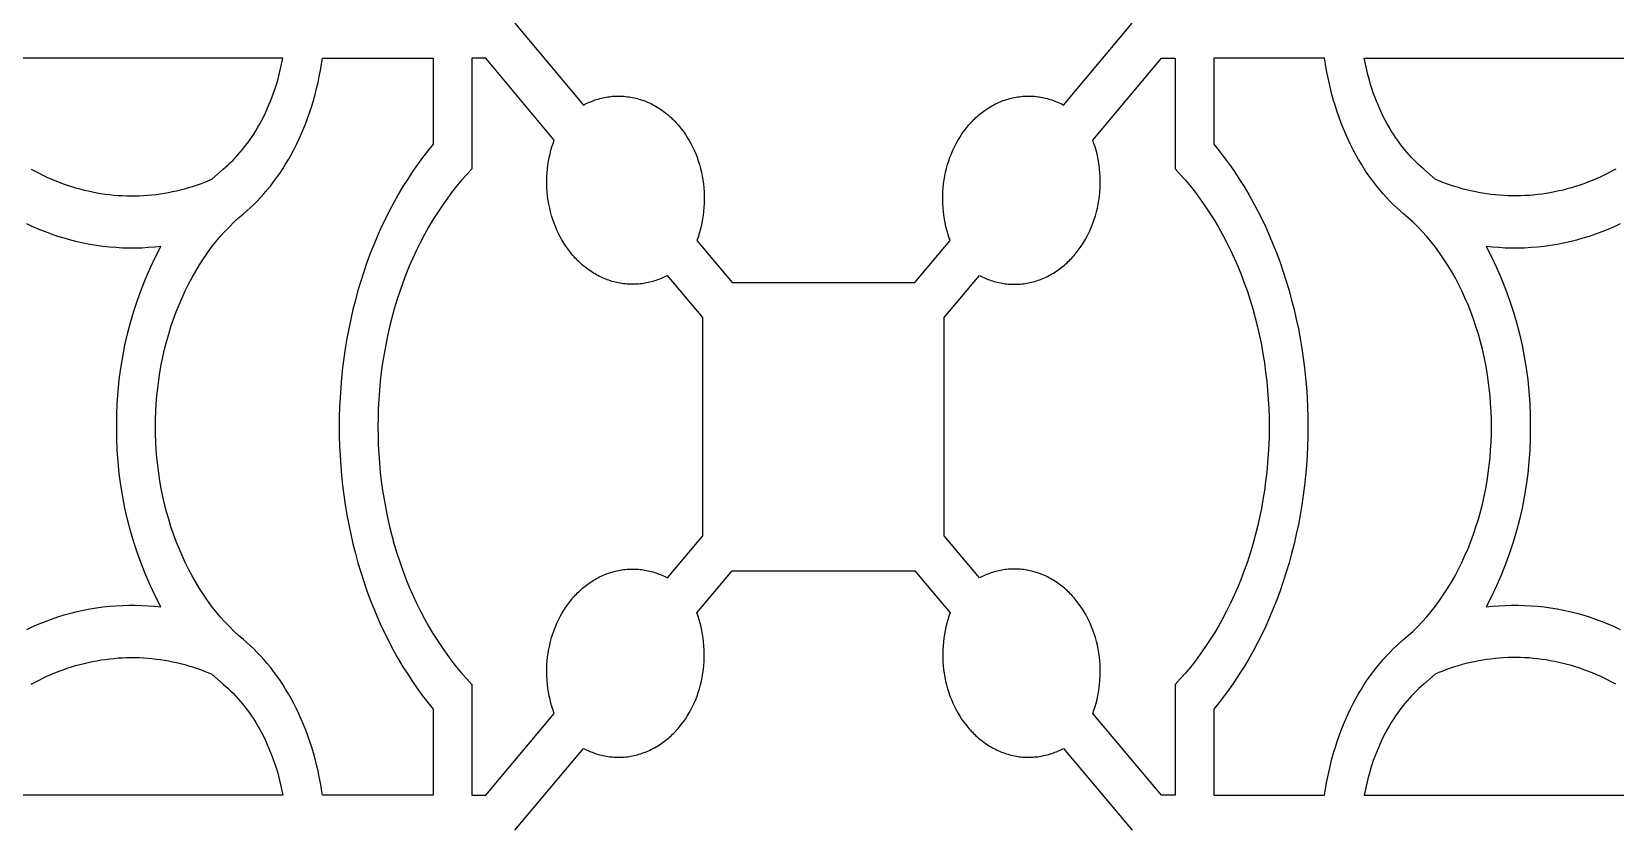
# Model space of a CAD drawing. Extents: x 59271 to 61367, y 41180 to 44085.
# Drawn here: x 60662.3 to 60875, y 43150.7 to 43257.5 of the extents above; entities that cross this region are included whole.
import ezdxf

# ---------------------------------------------------------------- set-up
doc = ezdxf.new("R2010")
doc.units = 0
doc.layers.get('0').update_dxf_attribs({"linetype": 'CONTINUOUS'})

msp = doc.modelspace()

# ---------------------------------------------------------------- linework, layer by layer
for points in [[(60727.24, 43258.67), (60736.44, 43247.66), (60736.63, 43247.76), (60736.82, 43247.85), (60737.01, 43247.94), (60737.21, 43248.03), (60737.41, 43248.11), (60737.6, 43248.19), (60737.81, 43248.27), (60738.01, 43248.34), (60738.21, 43248.41), (60738.42, 43248.47), (60738.63, 43248.53), (60738.84, 43248.58), (60739.05, 43248.63), (60739.27, 43248.68), (60739.48, 43248.72), (60739.7, 43248.75), (60739.92, 43248.78), (60740.13, 43248.81), (60740.35, 43248.83), (60740.57, 43248.84), (60740.8, 43248.85), (60741.02, 43248.86), (60741.24, 43248.86), (60741.46, 43248.85), (60741.68, 43248.84), (60741.91, 43248.83), (60742.13, 43248.81), (60742.35, 43248.78), (60742.57, 43248.75), (60742.8, 43248.72), (60743.02, 43248.68), (60743.24, 43248.63), (60743.46, 43248.58), (60743.68, 43248.52), (60743.89, 43248.46), (60744.11, 43248.4), (60744.33, 43248.32), (60744.54, 43248.25), (60744.75, 43248.17), (60744.96, 43248.08), (60745.17, 43247.99), (60745.38, 43247.9), (60745.58, 43247.8), (60745.79, 43247.69), (60745.99, 43247.58), (60746.19, 43247.47), (60746.38, 43247.35), (60746.58, 43247.23), (60746.77, 43247.11), (60746.96, 43246.98), (60747.14, 43246.85), (60747.33, 43246.71), (60747.51, 43246.57), (60747.69, 43246.42), (60747.86, 43246.28), (60748.03, 43246.13), (60748.2, 43245.97), (60748.37, 43245.82), (60748.53, 43245.66), (60748.69, 43245.5), (60748.85, 43245.33), (60749, 43245.17), (60749.15, 43245), (60749.29, 43244.83), (60749.58, 43244.47), (60749.86, 43244.1), (60750.12, 43243.72), (60750.38, 43243.32), (60750.63, 43242.91), (60750.87, 43242.48), (60751.09, 43242.04), (60751.31, 43241.58), (60751.51, 43241.11), (60751.69, 43240.64), (60751.86, 43240.15), (60752.02, 43239.65), (60752.16, 43239.14), (60752.28, 43238.63), (60752.39, 43238.11), (60752.48, 43237.59), (60752.55, 43237.06), (60752.61, 43236.53), (60752.64, 43236), (60752.66, 43235.47), (60752.67, 43234.93), (60752.65, 43234.41), (60752.62, 43233.88), (60752.58, 43233.36), (60752.51, 43232.84), (60752.44, 43232.34), (60752.34, 43231.83), (60752.23, 43231.34), (60752.11, 43230.86), (60751.98, 43230.38), (60751.83, 43229.92), (60751.67, 43229.47), (60756.39, 43223.82), (60768.68, 43223.82), (60780.96, 43223.82), (60785.69, 43229.47), (60785.53, 43229.92), (60785.38, 43230.38), (60785.24, 43230.86), (60785.12, 43231.34), (60785.01, 43231.83), (60784.92, 43232.34), (60784.84, 43232.84), (60784.78, 43233.36), (60784.73, 43233.88), (60784.7, 43234.41), (60784.69, 43234.93), (60784.69, 43235.47), (60784.71, 43236), (60784.75, 43236.53), (60784.81, 43237.06), (60784.88, 43237.59), (60784.97, 43238.11), (60785.08, 43238.63), (60785.2, 43239.14), (60785.34, 43239.65), (60785.49, 43240.15), (60785.66, 43240.64), (60785.85, 43241.11), (60786.05, 43241.58), (60786.26, 43242.04), (60786.49, 43242.48), (60786.72, 43242.91), (60786.97, 43243.32), (60787.23, 43243.72), (60787.5, 43244.1), (60787.78, 43244.47), (60788.06, 43244.83), (60788.21, 43245), (60788.36, 43245.17), (60788.51, 43245.33), (60788.67, 43245.5), (60788.83, 43245.66), (60788.99, 43245.82), (60789.15, 43245.97), (60789.32, 43246.13), (60789.49, 43246.28), (60789.67, 43246.42), (60789.85, 43246.57), (60790.03, 43246.71), (60790.21, 43246.85), (60790.4, 43246.98), (60790.59, 43247.11), (60790.78, 43247.23), (60790.97, 43247.35), (60791.17, 43247.47), (60791.37, 43247.58), (60791.57, 43247.69), (60791.77, 43247.8), (60791.98, 43247.9), (60792.18, 43247.99), (60792.39, 43248.08), (60792.6, 43248.17), (60792.82, 43248.25), (60793.03, 43248.32), (60793.25, 43248.4), (60793.46, 43248.46), (60793.68, 43248.52), (60793.9, 43248.58), (60794.12, 43248.63), (60794.34, 43248.68), (60794.56, 43248.72), (60794.78, 43248.75), (60795, 43248.78), (60795.23, 43248.81), (60795.45, 43248.83), (60795.67, 43248.84), (60795.89, 43248.85), (60796.12, 43248.86), (60796.34, 43248.86), (60796.56, 43248.85), (60796.78, 43248.84), (60797, 43248.83), (60797.22, 43248.81), (60797.44, 43248.78), (60797.66, 43248.75), (60797.87, 43248.72), (60798.09, 43248.68), (60798.3, 43248.63), (60798.51, 43248.58), (60798.72, 43248.53), (60798.93, 43248.47), (60799.14, 43248.41), (60799.35, 43248.34), (60799.55, 43248.27), (60799.75, 43248.19), (60799.95, 43248.11), (60800.15, 43248.03), (60800.34, 43247.94), (60800.53, 43247.85), (60800.72, 43247.76), (60800.91, 43247.66), (60810.12, 43258.67)], [(60662.27, 43239.05), (60662.79, 43238.77), (60663.32, 43238.5), (60663.85, 43238.23), (60664.38, 43237.98), (60664.92, 43237.74), (60665.46, 43237.51), (60666.01, 43237.3), (60666.56, 43237.09), (60667.11, 43236.9), (60667.67, 43236.71), (60668.23, 43236.55), (60668.79, 43236.39), (60669.36, 43236.24), (60669.93, 43236.11), (60670.49, 43235.99), (60671.06, 43235.88), (60671.64, 43235.78), (60672.21, 43235.7), (60672.78, 43235.63), (60673.35, 43235.57), (60673.93, 43235.52), (60674.5, 43235.49), (60675.07, 43235.47), (60675.64, 43235.46), (60676.21, 43235.46), (60676.78, 43235.48), (60677.35, 43235.51), (60677.92, 43235.54), (60678.48, 43235.6), (60679.04, 43235.66), (60679.6, 43235.73), (60680.15, 43235.82), (60680.71, 43235.92), (60681.26, 43236.02), (60681.8, 43236.14), (60682.34, 43236.27), (60682.88, 43236.41), (60683.41, 43236.57), (60683.94, 43236.73), (60684.47, 43236.9), (60684.99, 43237.08), (60685.5, 43237.27), (60686.01, 43237.47), (60686.52, 43237.68), (60688.04, 43239.04), (60688.37, 43239.32), (60688.71, 43239.62), (60689.04, 43239.94), (60689.37, 43240.26), (60689.69, 43240.6), (60690.02, 43240.95), (60690.33, 43241.31), (60690.65, 43241.69), (60690.96, 43242.08), (60691.27, 43242.48), (60691.57, 43242.89), (60691.86, 43243.32), (60692.15, 43243.75), (60692.43, 43244.2), (60692.71, 43244.67), (60692.98, 43245.14), (60693.24, 43245.62), (60693.49, 43246.12), (60693.74, 43246.62), (60693.97, 43247.14), (60694.2, 43247.67), (60694.42, 43248.2), (60694.63, 43248.75), (60694.83, 43249.3), (60695.02, 43249.86), (60695.2, 43250.43), (60695.37, 43251), (60695.53, 43251.59), (60695.68, 43252.17), (60695.81, 43252.77), (60695.94, 43253.37), (60696.05, 43253.97), (60659.39, 43253.97)], [(60875.08, 43239.05), (60874.56, 43238.77), (60874.04, 43238.5), (60873.51, 43238.23), (60872.97, 43237.98), (60872.44, 43237.74), (60871.89, 43237.51), (60871.35, 43237.3), (60870.79, 43237.09), (60870.24, 43236.9), (60869.68, 43236.71), (60869.12, 43236.55), (60868.56, 43236.39), (60868, 43236.24), (60867.43, 43236.11), (60866.86, 43235.99), (60866.29, 43235.88), (60865.72, 43235.78), (60865.15, 43235.7), (60864.58, 43235.63), (60864, 43235.57), (60863.43, 43235.52), (60862.86, 43235.49), (60862.28, 43235.47), (60861.71, 43235.46), (60861.14, 43235.46), (60860.57, 43235.48), (60860.01, 43235.51), (60859.44, 43235.54), (60858.88, 43235.6), (60858.32, 43235.66), (60857.76, 43235.73), (60857.2, 43235.82), (60856.65, 43235.92), (60856.1, 43236.02), (60855.55, 43236.14), (60855.01, 43236.27), (60854.47, 43236.41), (60853.94, 43236.57), (60853.41, 43236.73), (60852.89, 43236.9), (60852.37, 43237.08), (60851.85, 43237.27), (60851.34, 43237.47), (60850.84, 43237.68), (60849.32, 43239.04), (60848.98, 43239.32), (60848.65, 43239.62), (60848.32, 43239.94), (60847.99, 43240.26), (60847.66, 43240.6), (60847.34, 43240.95), (60847.02, 43241.31), (60846.71, 43241.69), (60846.4, 43242.08), (60846.09, 43242.48), (60845.79, 43242.89), (60845.5, 43243.32), (60845.21, 43243.75), (60844.92, 43244.2), (60844.65, 43244.67), (60844.38, 43245.14), (60844.12, 43245.62), (60843.86, 43246.12), (60843.62, 43246.62), (60843.38, 43247.14), (60843.15, 43247.67), (60842.93, 43248.2), (60842.72, 43248.75), (60842.52, 43249.3), (60842.33, 43249.86), (60842.16, 43250.43), (60841.99, 43251), (60841.83, 43251.59), (60841.68, 43252.17), (60841.54, 43252.77), (60841.42, 43253.37), (60841.3, 43253.97), (60877.97, 43253.97)], [(60727.24, 43150.22), (60736.44, 43161.22), (60736.63, 43161.12), (60736.82, 43161.03), (60737.01, 43160.94), (60737.21, 43160.85), (60737.41, 43160.77), (60737.6, 43160.69), (60737.81, 43160.61), (60738.01, 43160.54), (60738.21, 43160.48), (60738.42, 43160.41), (60738.63, 43160.36), (60738.84, 43160.3), (60739.05, 43160.25), (60739.27, 43160.21), (60739.48, 43160.17), (60739.7, 43160.13), (60739.92, 43160.1), (60740.13, 43160.08), (60740.35, 43160.06), (60740.57, 43160.04), (60740.8, 43160.03), (60741.02, 43160.02), (60741.24, 43160.02), (60741.46, 43160.03), (60741.68, 43160.04), (60741.91, 43160.05), (60742.13, 43160.07), (60742.35, 43160.1), (60742.57, 43160.13), (60742.8, 43160.17), (60743.02, 43160.21), (60743.24, 43160.25), (60743.46, 43160.3), (60743.68, 43160.36), (60743.89, 43160.42), (60744.11, 43160.49), (60744.33, 43160.56), (60744.54, 43160.64), (60744.75, 43160.72), (60744.96, 43160.8), (60745.17, 43160.89), (60745.38, 43160.99), (60745.58, 43161.09), (60745.79, 43161.19), (60745.99, 43161.3), (60746.19, 43161.41), (60746.38, 43161.53), (60746.58, 43161.65), (60746.77, 43161.78), (60746.96, 43161.91), (60747.14, 43162.04), (60747.33, 43162.17), (60747.51, 43162.31), (60747.69, 43162.46), (60747.86, 43162.61), (60748.03, 43162.76), (60748.2, 43162.91), (60748.37, 43163.06), (60748.53, 43163.22), (60748.69, 43163.39), (60748.85, 43163.55), (60749, 43163.72), (60749.15, 43163.89), (60749.29, 43164.06), (60749.58, 43164.41), (60749.86, 43164.78), (60750.12, 43165.16), (60750.38, 43165.56), (60750.63, 43165.98), (60750.87, 43166.41), (60751.09, 43166.85), (60751.31, 43167.3), (60751.51, 43167.77), (60751.69, 43168.25), (60751.86, 43168.74), (60752.02, 43169.23), (60752.16, 43169.74), (60752.28, 43170.25), (60752.39, 43170.77), (60752.48, 43171.3), (60752.55, 43171.82), (60752.61, 43172.35), (60752.64, 43172.89), (60752.66, 43173.42), (60752.67, 43173.95), (60752.65, 43174.48), (60752.62, 43175), (60752.58, 43175.52), (60752.51, 43176.04), (60752.44, 43176.55), (60752.34, 43177.05), (60752.23, 43177.54), (60752.11, 43178.03), (60751.98, 43178.5), (60751.83, 43178.96), (60751.67, 43179.41), (60756.39, 43185.07), (60768.68, 43185.07), (60780.96, 43185.07), (60785.69, 43179.41), (60785.53, 43178.96), (60785.38, 43178.5), (60785.24, 43178.03), (60785.12, 43177.54), (60785.01, 43177.05), (60784.92, 43176.55), (60784.84, 43176.04), (60784.78, 43175.52), (60784.73, 43175), (60784.7, 43174.48), (60784.69, 43173.95), (60784.69, 43173.42), (60784.71, 43172.89), (60784.75, 43172.35), (60784.81, 43171.82), (60784.88, 43171.3), (60784.97, 43170.77), (60785.08, 43170.25), (60785.2, 43169.74), (60785.34, 43169.23), (60785.49, 43168.74), (60785.66, 43168.25), (60785.85, 43167.77), (60786.05, 43167.3), (60786.26, 43166.85), (60786.49, 43166.41), (60786.72, 43165.98), (60786.97, 43165.56), (60787.23, 43165.16), (60787.5, 43164.78), (60787.78, 43164.41), (60788.06, 43164.06), (60788.21, 43163.89), (60788.36, 43163.72), (60788.51, 43163.55), (60788.67, 43163.39), (60788.83, 43163.22), (60788.99, 43163.06), (60789.15, 43162.91), (60789.32, 43162.76), (60789.49, 43162.61), (60789.67, 43162.46), (60789.85, 43162.31), (60790.03, 43162.17), (60790.21, 43162.04), (60790.4, 43161.91), (60790.59, 43161.78), (60790.78, 43161.65), (60790.97, 43161.53), (60791.17, 43161.41), (60791.37, 43161.3), (60791.57, 43161.19), (60791.77, 43161.09), (60791.98, 43160.99), (60792.18, 43160.89), (60792.39, 43160.8), (60792.6, 43160.72), (60792.82, 43160.64), (60793.03, 43160.56), (60793.25, 43160.49), (60793.46, 43160.42), (60793.68, 43160.36), (60793.9, 43160.3), (60794.12, 43160.25), (60794.34, 43160.21), (60794.56, 43160.17), (60794.78, 43160.13), (60795, 43160.1), (60795.23, 43160.07), (60795.45, 43160.05), (60795.67, 43160.04), (60795.89, 43160.03), (60796.12, 43160.02), (60796.34, 43160.02), (60796.56, 43160.03), (60796.78, 43160.04), (60797, 43160.06), (60797.22, 43160.08), (60797.44, 43160.1), (60797.66, 43160.13), (60797.87, 43160.17), (60798.09, 43160.21), (60798.3, 43160.25), (60798.51, 43160.3), (60798.72, 43160.36), (60798.93, 43160.41), (60799.14, 43160.48), (60799.35, 43160.54), (60799.55, 43160.61), (60799.75, 43160.69), (60799.95, 43160.77), (60800.15, 43160.85), (60800.34, 43160.94), (60800.53, 43161.03), (60800.72, 43161.12), (60800.91, 43161.22), (60810.12, 43150.22)], [(60662.27, 43169.83), (60662.79, 43170.11), (60663.32, 43170.39), (60663.85, 43170.65), (60664.38, 43170.9), (60664.92, 43171.14), (60665.46, 43171.37), (60666.01, 43171.59), (60666.56, 43171.79), (60667.11, 43171.99), (60667.67, 43172.17), (60668.23, 43172.34), (60668.79, 43172.5), (60669.36, 43172.64), (60669.93, 43172.77), (60670.49, 43172.89), (60671.06, 43173), (60671.64, 43173.1), (60672.21, 43173.18), (60672.78, 43173.25), (60673.35, 43173.31), (60673.93, 43173.36), (60674.5, 43173.39), (60675.07, 43173.41), (60675.64, 43173.42), (60676.21, 43173.42), (60676.78, 43173.41), (60677.35, 43173.38), (60677.92, 43173.34), (60678.48, 43173.29), (60679.04, 43173.22), (60679.6, 43173.15), (60680.15, 43173.06), (60680.71, 43172.97), (60681.26, 43172.86), (60681.8, 43172.74), (60682.34, 43172.61), (60682.88, 43172.47), (60683.41, 43172.32), (60683.94, 43172.16), (60684.47, 43171.98), (60684.99, 43171.8), (60685.5, 43171.61), (60686.01, 43171.41), (60686.52, 43171.2), (60688.04, 43169.85), (60688.37, 43169.56), (60688.71, 43169.26), (60689.04, 43168.95), (60689.37, 43168.62), (60689.69, 43168.28), (60690.02, 43167.93), (60690.33, 43167.57), (60690.65, 43167.2), (60690.96, 43166.81), (60691.27, 43166.41), (60691.57, 43165.99), (60691.86, 43165.57), (60692.15, 43165.13), (60692.43, 43164.68), (60692.71, 43164.22), (60692.98, 43163.74), (60693.24, 43163.26), (60693.49, 43162.76), (60693.74, 43162.26), (60693.97, 43161.74), (60694.2, 43161.22), (60694.42, 43160.68), (60694.63, 43160.14), (60694.83, 43159.58), (60695.02, 43159.02), (60695.2, 43158.45), (60695.37, 43157.88), (60695.53, 43157.3), (60695.68, 43156.71), (60695.81, 43156.12), (60695.94, 43155.52), (60696.05, 43154.91), (60659.39, 43154.91)], [(60875.08, 43169.83), (60874.56, 43170.11), (60874.04, 43170.39), (60873.51, 43170.65), (60872.97, 43170.9), (60872.44, 43171.14), (60871.89, 43171.37), (60871.35, 43171.59), (60870.79, 43171.79), (60870.24, 43171.99), (60869.68, 43172.17), (60869.12, 43172.34), (60868.56, 43172.5), (60868, 43172.64), (60867.43, 43172.77), (60866.86, 43172.89), (60866.29, 43173), (60865.72, 43173.1), (60865.15, 43173.18), (60864.58, 43173.25), (60864, 43173.31), (60863.43, 43173.36), (60862.86, 43173.39), (60862.28, 43173.41), (60861.71, 43173.42), (60861.14, 43173.42), (60860.57, 43173.41), (60860.01, 43173.38), (60859.44, 43173.34), (60858.88, 43173.29), (60858.32, 43173.22), (60857.76, 43173.15), (60857.2, 43173.06), (60856.65, 43172.97), (60856.1, 43172.86), (60855.55, 43172.74), (60855.01, 43172.61), (60854.47, 43172.47), (60853.94, 43172.32), (60853.41, 43172.16), (60852.89, 43171.98), (60852.37, 43171.8), (60851.85, 43171.61), (60851.34, 43171.41), (60850.84, 43171.2), (60849.32, 43169.85), (60848.98, 43169.56), (60848.65, 43169.26), (60848.32, 43168.95), (60847.99, 43168.62), (60847.66, 43168.28), (60847.34, 43167.93), (60847.02, 43167.57), (60846.71, 43167.2), (60846.4, 43166.81), (60846.09, 43166.41), (60845.79, 43165.99), (60845.5, 43165.57), (60845.21, 43165.13), (60844.92, 43164.68), (60844.65, 43164.22), (60844.38, 43163.74), (60844.12, 43163.26), (60843.86, 43162.76), (60843.62, 43162.26), (60843.38, 43161.74), (60843.15, 43161.22), (60842.93, 43160.68), (60842.72, 43160.14), (60842.52, 43159.58), (60842.33, 43159.02), (60842.16, 43158.45), (60841.99, 43157.88), (60841.83, 43157.3), (60841.68, 43156.71), (60841.54, 43156.12), (60841.42, 43155.52), (60841.3, 43154.91), (60877.97, 43154.91)]]:
    msp.add_lwpolyline(points)
for points in [[(60678.97, 43204.44), (60678.98, 43205.47), (60679.01, 43206.5), (60679.07, 43207.54), (60679.15, 43208.59), (60679.26, 43209.63), (60679.4, 43210.68), (60679.56, 43211.72), (60679.74, 43212.77), (60679.95, 43213.81), (60680.18, 43214.84), (60680.45, 43215.86), (60680.73, 43216.88), (60681.04, 43217.89), (60681.38, 43218.88), (60681.73, 43219.86), (60682.12, 43220.82), (60682.52, 43221.77), (60682.95, 43222.69), (60683.4, 43223.6), (60683.87, 43224.48), (60684.36, 43225.35), (60684.87, 43226.19), (60685.39, 43227), (60685.94, 43227.79), (60686.5, 43228.55), (60687.07, 43229.28), (60687.66, 43229.98), (60688.26, 43230.65), (60688.88, 43231.3), (60689.5, 43231.91), (60690.13, 43232.5), (60690.77, 43233.05), (60691.24, 43233.45), (60691.71, 43233.87), (60692.17, 43234.31), (60692.62, 43234.76), (60693.07, 43235.24), (60693.52, 43235.73), (60693.96, 43236.25), (60694.39, 43236.78), (60694.81, 43237.33), (60695.23, 43237.89), (60695.64, 43238.48), (60696.04, 43239.08), (60696.43, 43239.7), (60696.81, 43240.34), (60697.18, 43240.99), (60697.54, 43241.66), (60697.89, 43242.34), (60698.22, 43243.04), (60698.54, 43243.75), (60698.85, 43244.48), (60699.14, 43245.22), (60699.42, 43245.97), (60699.69, 43246.73), (60699.94, 43247.5), (60700.17, 43248.29), (60700.39, 43249.08), (60700.6, 43249.88), (60700.79, 43250.69), (60700.96, 43251.5), (60701.11, 43252.32), (60701.25, 43253.14), (60701.37, 43253.97), (60716.26, 43253.97), (60716.26, 43242.39), (60715.54, 43241.51), (60714.84, 43240.61), (60714.16, 43239.67), (60713.49, 43238.71), (60712.83, 43237.71), (60712.19, 43236.7), (60711.57, 43235.65), (60710.97, 43234.58), (60710.39, 43233.49), (60709.83, 43232.37), (60709.29, 43231.23), (60708.77, 43230.07), (60708.28, 43228.89), (60707.8, 43227.7), (60707.35, 43226.48), (60706.93, 43225.25), (60706.53, 43224), (60706.15, 43222.74), (60705.8, 43221.46), (60705.48, 43220.18), (60705.18, 43218.89), (60704.91, 43217.58), (60704.66, 43216.28), (60704.44, 43214.96), (60704.25, 43213.65), (60704.08, 43212.33), (60703.94, 43211.01), (60703.83, 43209.69), (60703.74, 43208.37), (60703.68, 43207.05), (60703.64, 43205.75), (60703.63, 43204.44), (60703.64, 43203.14), (60703.68, 43201.83), (60703.74, 43200.51), (60703.83, 43199.2), (60703.94, 43197.88), (60704.08, 43196.56), (60704.25, 43195.24), (60704.44, 43193.92), (60704.66, 43192.61), (60704.91, 43191.3), (60705.18, 43190), (60705.48, 43188.7), (60705.8, 43187.42), (60706.15, 43186.15), (60706.53, 43184.89), (60706.93, 43183.64), (60707.35, 43182.4), (60707.8, 43181.19), (60708.28, 43179.99), (60708.77, 43178.81), (60709.29, 43177.65), (60709.83, 43176.51), (60710.39, 43175.39), (60710.97, 43174.3), (60711.57, 43173.23), (60712.19, 43172.19), (60712.83, 43171.17), (60713.49, 43170.18), (60714.16, 43169.21), (60714.84, 43168.28), (60715.54, 43167.37), (60716.26, 43166.49), (60716.26, 43154.91), (60701.37, 43154.91), (60701.25, 43155.74), (60701.11, 43156.57), (60700.96, 43157.38), (60700.79, 43158.2), (60700.6, 43159.01), (60700.39, 43159.81), (60700.17, 43160.6), (60699.94, 43161.38), (60699.69, 43162.15), (60699.42, 43162.92), (60699.14, 43163.67), (60698.85, 43164.41), (60698.54, 43165.13), (60698.22, 43165.84), (60697.89, 43166.54), (60697.54, 43167.23), (60697.18, 43167.9), (60696.81, 43168.55), (60696.43, 43169.18), (60696.04, 43169.8), (60695.64, 43170.41), (60695.23, 43170.99), (60694.81, 43171.56), (60694.39, 43172.11), (60693.96, 43172.64), (60693.52, 43173.15), (60693.07, 43173.64), (60692.62, 43174.12), (60692.17, 43174.58), (60691.71, 43175.01), (60691.24, 43175.43), (60690.77, 43175.83), (60690.13, 43176.39), (60689.5, 43176.97), (60688.88, 43177.58), (60688.26, 43178.23), (60687.66, 43178.9), (60687.07, 43179.61), (60686.5, 43180.34), (60685.94, 43181.1), (60685.39, 43181.89), (60684.87, 43182.7), (60684.36, 43183.54), (60683.87, 43184.4), (60683.4, 43185.28), (60682.95, 43186.19), (60682.52, 43187.12), (60682.12, 43188.06), (60681.73, 43189.03), (60681.38, 43190), (60681.04, 43191), (60680.73, 43192), (60680.45, 43193.02), (60680.18, 43194.04), (60679.95, 43195.08), (60679.74, 43196.12), (60679.56, 43197.16), (60679.4, 43198.2), (60679.26, 43199.25), (60679.15, 43200.3), (60679.07, 43201.34), (60679.01, 43202.38), (60678.98, 43203.41)], [(60752.46, 43204.44), (60752.46, 43219.12), (60747.74, 43224.77), (60747.55, 43224.67), (60747.36, 43224.58), (60747.17, 43224.49), (60746.97, 43224.4), (60746.77, 43224.32), (60746.57, 43224.24), (60746.37, 43224.16), (60746.17, 43224.09), (60745.96, 43224.03), (60745.76, 43223.96), (60745.55, 43223.91), (60745.34, 43223.85), (60745.13, 43223.8), (60744.91, 43223.76), (60744.7, 43223.72), (60744.48, 43223.68), (60744.26, 43223.65), (60744.04, 43223.63), (60743.83, 43223.61), (60743.61, 43223.59), (60743.38, 43223.58), (60743.16, 43223.58), (60742.94, 43223.57), (60742.72, 43223.58), (60742.5, 43223.59), (60742.27, 43223.6), (60742.05, 43223.62), (60741.83, 43223.65), (60741.61, 43223.68), (60741.38, 43223.72), (60741.16, 43223.76), (60740.94, 43223.8), (60740.72, 43223.85), (60740.5, 43223.91), (60740.29, 43223.97), (60740.07, 43224.04), (60739.85, 43224.11), (60739.64, 43224.19), (60739.43, 43224.27), (60739.22, 43224.35), (60739.01, 43224.44), (60738.8, 43224.54), (60738.59, 43224.64), (60738.39, 43224.74), (60738.19, 43224.85), (60737.99, 43224.96), (60737.8, 43225.08), (60737.6, 43225.2), (60737.41, 43225.33), (60737.22, 43225.46), (60737.03, 43225.59), (60736.85, 43225.73), (60736.67, 43225.87), (60736.49, 43226.01), (60736.32, 43226.16), (60736.15, 43226.31), (60735.98, 43226.46), (60735.81, 43226.62), (60735.65, 43226.77), (60735.49, 43226.94), (60735.33, 43227.1), (60735.18, 43227.27), (60735.03, 43227.44), (60734.89, 43227.61), (60734.6, 43227.96), (60734.32, 43228.33), (60734.06, 43228.71), (60733.8, 43229.11), (60733.55, 43229.53), (60733.31, 43229.96), (60733.09, 43230.4), (60732.87, 43230.85), (60732.67, 43231.32), (60732.49, 43231.8), (60732.32, 43232.29), (60732.16, 43232.78), (60732.02, 43233.29), (60731.9, 43233.8), (60731.79, 43234.32), (60731.7, 43234.85), (60731.63, 43235.37), (60731.57, 43235.9), (60731.54, 43236.44), (60731.52, 43236.97), (60731.51, 43237.5), (60731.53, 43238.03), (60731.56, 43238.55), (60731.6, 43239.07), (60731.67, 43239.59), (60731.74, 43240.1), (60731.84, 43240.6), (60731.95, 43241.09), (60732.07, 43241.58), (60732.2, 43242.05), (60732.35, 43242.51), (60732.51, 43242.96), (60723.31, 43253.97), (60721.46, 43253.97), (60721.46, 43239.08), (60720.76, 43238.33), (60720.07, 43237.55), (60719.39, 43236.74), (60718.73, 43235.89), (60718.08, 43235.02), (60717.44, 43234.12), (60716.82, 43233.19), (60716.22, 43232.24), (60715.64, 43231.26), (60715.08, 43230.25), (60714.54, 43229.22), (60714.02, 43228.17), (60713.52, 43227.09), (60713.04, 43226), (60712.59, 43224.88), (60712.16, 43223.75), (60711.76, 43222.6), (60711.38, 43221.44), (60711.03, 43220.26), (60710.7, 43219.07), (60710.4, 43217.87), (60710.12, 43216.66), (60709.88, 43215.45), (60709.65, 43214.22), (60709.46, 43213), (60709.29, 43211.77), (60709.15, 43210.54), (60709.04, 43209.32), (60708.95, 43208.09), (60708.88, 43206.87), (60708.85, 43205.65), (60708.83, 43204.44), (60708.85, 43203.23), (60708.88, 43202.01), (60708.95, 43200.79), (60709.04, 43199.57), (60709.15, 43198.34), (60709.29, 43197.11), (60709.46, 43195.88), (60709.65, 43194.66), (60709.88, 43193.44), (60710.12, 43192.22), (60710.4, 43191.01), (60710.7, 43189.81), (60711.03, 43188.62), (60711.38, 43187.45), (60711.76, 43186.28), (60712.16, 43185.13), (60712.59, 43184), (60713.04, 43182.89), (60713.52, 43181.79), (60714.02, 43180.72), (60714.54, 43179.66), (60715.08, 43178.63), (60715.64, 43177.62), (60716.22, 43176.64), (60716.82, 43175.69), (60717.44, 43174.76), (60718.08, 43173.86), (60718.73, 43172.99), (60719.39, 43172.15), (60720.07, 43171.34), (60720.76, 43170.55), (60721.46, 43169.8), (60721.46, 43154.91), (60723.31, 43154.91), (60732.51, 43165.92), (60732.35, 43166.37), (60732.2, 43166.83), (60732.07, 43167.31), (60731.95, 43167.79), (60731.84, 43168.28), (60731.74, 43168.78), (60731.67, 43169.29), (60731.6, 43169.81), (60731.56, 43170.33), (60731.53, 43170.86), (60731.51, 43171.38), (60731.52, 43171.92), (60731.54, 43172.45), (60731.57, 43172.98), (60731.63, 43173.51), (60731.7, 43174.04), (60731.79, 43174.56), (60731.9, 43175.08), (60732.02, 43175.59), (60732.16, 43176.1), (60732.32, 43176.6), (60732.49, 43177.09), (60732.67, 43177.56), (60732.87, 43178.03), (60733.09, 43178.49), (60733.31, 43178.93), (60733.55, 43179.36), (60733.8, 43179.77), (60734.06, 43180.17), (60734.32, 43180.55), (60734.6, 43180.92), (60734.89, 43181.28), (60735.03, 43181.45), (60735.18, 43181.62), (60735.33, 43181.78), (60735.49, 43181.95), (60735.65, 43182.11), (60735.81, 43182.27), (60735.98, 43182.42), (60736.15, 43182.58), (60736.32, 43182.73), (60736.49, 43182.87), (60736.67, 43183.02), (60736.85, 43183.16), (60737.03, 43183.29), (60737.22, 43183.43), (60737.41, 43183.56), (60737.6, 43183.68), (60737.8, 43183.8), (60737.99, 43183.92), (60738.19, 43184.03), (60738.39, 43184.14), (60738.59, 43184.25), (60738.8, 43184.35), (60739.01, 43184.44), (60739.22, 43184.53), (60739.43, 43184.62), (60739.64, 43184.7), (60739.85, 43184.77), (60740.07, 43184.85), (60740.29, 43184.91), (60740.5, 43184.97), (60740.72, 43185.03), (60740.94, 43185.08), (60741.16, 43185.13), (60741.38, 43185.17), (60741.61, 43185.2), (60741.83, 43185.23), (60742.05, 43185.26), (60742.27, 43185.28), (60742.5, 43185.29), (60742.72, 43185.3), (60742.94, 43185.31), (60743.16, 43185.31), (60743.38, 43185.3), (60743.61, 43185.29), (60743.83, 43185.28), (60744.04, 43185.26), (60744.26, 43185.23), (60744.48, 43185.2), (60744.7, 43185.16), (60744.91, 43185.13), (60745.13, 43185.08), (60745.34, 43185.03), (60745.55, 43184.98), (60745.76, 43184.92), (60745.96, 43184.86), (60746.17, 43184.79), (60746.37, 43184.72), (60746.57, 43184.64), (60746.77, 43184.56), (60746.97, 43184.48), (60747.17, 43184.39), (60747.36, 43184.3), (60747.55, 43184.21), (60747.74, 43184.11), (60752.46, 43189.76)], [(60784.89, 43204.44), (60784.89, 43219.12), (60789.62, 43224.77), (60789.81, 43224.67), (60790, 43224.58), (60790.19, 43224.49), (60790.38, 43224.4), (60790.58, 43224.32), (60790.78, 43224.24), (60790.98, 43224.16), (60791.19, 43224.09), (60791.39, 43224.03), (60791.6, 43223.96), (60791.81, 43223.91), (60792.02, 43223.85), (60792.23, 43223.8), (60792.44, 43223.76), (60792.66, 43223.72), (60792.87, 43223.68), (60793.09, 43223.65), (60793.31, 43223.63), (60793.53, 43223.61), (60793.75, 43223.59), (60793.97, 43223.58), (60794.19, 43223.58), (60794.42, 43223.57), (60794.64, 43223.58), (60794.86, 43223.59), (60795.08, 43223.6), (60795.31, 43223.62), (60795.53, 43223.65), (60795.75, 43223.68), (60795.97, 43223.72), (60796.19, 43223.76), (60796.41, 43223.8), (60796.63, 43223.85), (60796.85, 43223.91), (60797.07, 43223.97), (60797.29, 43224.04), (60797.5, 43224.11), (60797.72, 43224.19), (60797.93, 43224.27), (60798.14, 43224.35), (60798.35, 43224.44), (60798.56, 43224.54), (60798.76, 43224.64), (60798.96, 43224.74), (60799.17, 43224.85), (60799.36, 43224.96), (60799.56, 43225.08), (60799.75, 43225.2), (60799.95, 43225.33), (60800.13, 43225.46), (60800.32, 43225.59), (60800.5, 43225.73), (60800.69, 43225.87), (60800.86, 43226.01), (60801.04, 43226.16), (60801.21, 43226.31), (60801.38, 43226.46), (60801.54, 43226.62), (60801.71, 43226.77), (60801.87, 43226.94), (60802.02, 43227.1), (60802.17, 43227.27), (60802.32, 43227.44), (60802.47, 43227.61), (60802.75, 43227.96), (60803.03, 43228.33), (60803.3, 43228.71), (60803.56, 43229.11), (60803.81, 43229.53), (60804.04, 43229.96), (60804.27, 43230.4), (60804.48, 43230.85), (60804.68, 43231.32), (60804.87, 43231.8), (60805.04, 43232.29), (60805.19, 43232.78), (60805.33, 43233.29), (60805.46, 43233.8), (60805.56, 43234.32), (60805.65, 43234.85), (60805.73, 43235.37), (60805.78, 43235.9), (60805.82, 43236.44), (60805.84, 43236.97), (60805.84, 43237.5), (60805.83, 43238.03), (60805.8, 43238.55), (60805.75, 43239.07), (60805.69, 43239.59), (60805.61, 43240.1), (60805.52, 43240.6), (60805.41, 43241.09), (60805.29, 43241.58), (60805.15, 43242.05), (60805, 43242.51), (60804.84, 43242.96), (60814.05, 43253.97), (60815.89, 43253.97), (60815.89, 43239.08), (60816.6, 43238.33), (60817.29, 43237.55), (60817.97, 43236.74), (60818.63, 43235.89), (60819.28, 43235.02), (60819.91, 43234.12), (60820.53, 43233.19), (60821.13, 43232.24), (60821.71, 43231.26), (60822.28, 43230.25), (60822.82, 43229.22), (60823.34, 43228.17), (60823.84, 43227.09), (60824.31, 43226), (60824.76, 43224.88), (60825.19, 43223.75), (60825.6, 43222.6), (60825.98, 43221.44), (60826.33, 43220.26), (60826.66, 43219.07), (60826.96, 43217.87), (60827.23, 43216.66), (60827.48, 43215.45), (60827.7, 43214.22), (60827.9, 43213), (60828.06, 43211.77), (60828.2, 43210.54), (60828.32, 43209.32), (60828.41, 43208.09), (60828.47, 43206.87), (60828.51, 43205.65), (60828.52, 43204.44), (60828.51, 43203.23), (60828.47, 43202.01), (60828.41, 43200.79), (60828.32, 43199.57), (60828.2, 43198.34), (60828.06, 43197.11), (60827.9, 43195.88), (60827.7, 43194.66), (60827.48, 43193.44), (60827.23, 43192.22), (60826.96, 43191.01), (60826.66, 43189.81), (60826.33, 43188.62), (60825.98, 43187.45), (60825.6, 43186.28), (60825.19, 43185.13), (60824.76, 43184), (60824.31, 43182.89), (60823.84, 43181.79), (60823.34, 43180.72), (60822.82, 43179.66), (60822.28, 43178.63), (60821.71, 43177.62), (60821.13, 43176.64), (60820.53, 43175.69), (60819.91, 43174.76), (60819.28, 43173.86), (60818.63, 43172.99), (60817.97, 43172.15), (60817.29, 43171.34), (60816.6, 43170.55), (60815.89, 43169.8), (60815.89, 43154.91), (60814.05, 43154.91), (60804.84, 43165.92), (60805, 43166.37), (60805.15, 43166.83), (60805.29, 43167.31), (60805.41, 43167.79), (60805.52, 43168.28), (60805.61, 43168.78), (60805.69, 43169.29), (60805.75, 43169.81), (60805.8, 43170.33), (60805.83, 43170.86), (60805.84, 43171.38), (60805.84, 43171.92), (60805.82, 43172.45), (60805.78, 43172.98), (60805.73, 43173.51), (60805.65, 43174.04), (60805.56, 43174.56), (60805.46, 43175.08), (60805.33, 43175.59), (60805.19, 43176.1), (60805.04, 43176.6), (60804.87, 43177.09), (60804.68, 43177.56), (60804.48, 43178.03), (60804.27, 43178.49), (60804.04, 43178.93), (60803.81, 43179.36), (60803.56, 43179.77), (60803.3, 43180.17), (60803.03, 43180.55), (60802.75, 43180.92), (60802.47, 43181.28), (60802.32, 43181.45), (60802.17, 43181.62), (60802.02, 43181.78), (60801.87, 43181.95), (60801.71, 43182.11), (60801.54, 43182.27), (60801.38, 43182.42), (60801.21, 43182.58), (60801.04, 43182.73), (60800.86, 43182.87), (60800.69, 43183.02), (60800.5, 43183.16), (60800.32, 43183.29), (60800.13, 43183.43), (60799.95, 43183.56), (60799.75, 43183.68), (60799.56, 43183.8), (60799.36, 43183.92), (60799.17, 43184.03), (60798.96, 43184.14), (60798.76, 43184.25), (60798.56, 43184.35), (60798.35, 43184.44), (60798.14, 43184.53), (60797.93, 43184.62), (60797.72, 43184.7), (60797.5, 43184.77), (60797.29, 43184.85), (60797.07, 43184.91), (60796.85, 43184.97), (60796.63, 43185.03), (60796.41, 43185.08), (60796.19, 43185.13), (60795.97, 43185.17), (60795.75, 43185.2), (60795.53, 43185.23), (60795.31, 43185.26), (60795.08, 43185.28), (60794.86, 43185.29), (60794.64, 43185.3), (60794.42, 43185.31), (60794.19, 43185.31), (60793.97, 43185.3), (60793.75, 43185.29), (60793.53, 43185.28), (60793.31, 43185.26), (60793.09, 43185.23), (60792.87, 43185.2), (60792.66, 43185.16), (60792.44, 43185.13), (60792.23, 43185.08), (60792.02, 43185.03), (60791.81, 43184.98), (60791.6, 43184.92), (60791.39, 43184.86), (60791.19, 43184.79), (60790.98, 43184.72), (60790.78, 43184.64), (60790.58, 43184.56), (60790.38, 43184.48), (60790.19, 43184.39), (60790, 43184.3), (60789.81, 43184.21), (60789.62, 43184.11), (60784.89, 43189.76)], [(60858.39, 43204.44), (60858.38, 43205.47), (60858.34, 43206.5), (60858.28, 43207.54), (60858.2, 43208.59), (60858.09, 43209.63), (60857.96, 43210.68), (60857.8, 43211.72), (60857.62, 43212.77), (60857.41, 43213.81), (60857.17, 43214.84), (60856.91, 43215.86), (60856.63, 43216.88), (60856.31, 43217.89), (60855.98, 43218.88), (60855.62, 43219.86), (60855.24, 43220.82), (60854.83, 43221.77), (60854.41, 43222.69), (60853.96, 43223.6), (60853.49, 43224.48), (60853, 43225.35), (60852.49, 43226.19), (60851.96, 43227), (60851.42, 43227.79), (60850.86, 43228.55), (60850.28, 43229.28), (60849.69, 43229.98), (60849.09, 43230.65), (60848.48, 43231.3), (60847.86, 43231.91), (60847.22, 43232.5), (60846.58, 43233.05), (60846.11, 43233.45), (60845.65, 43233.87), (60845.19, 43234.31), (60844.73, 43234.76), (60844.28, 43235.24), (60843.84, 43235.73), (60843.4, 43236.25), (60842.97, 43236.78), (60842.54, 43237.33), (60842.12, 43237.89), (60841.71, 43238.48), (60841.31, 43239.08), (60840.92, 43239.7), (60840.54, 43240.34), (60840.17, 43240.99), (60839.82, 43241.66), (60839.47, 43242.34), (60839.14, 43243.04), (60838.81, 43243.75), (60838.51, 43244.48), (60838.21, 43245.22), (60837.93, 43245.97), (60837.67, 43246.73), (60837.42, 43247.5), (60837.18, 43248.29), (60836.96, 43249.08), (60836.76, 43249.88), (60836.57, 43250.69), (60836.4, 43251.5), (60836.24, 43252.32), (60836.1, 43253.14), (60835.98, 43253.97), (60821.1, 43253.97), (60821.1, 43242.39), (60821.81, 43241.51), (60822.51, 43240.61), (60823.2, 43239.67), (60823.87, 43238.71), (60824.52, 43237.71), (60825.16, 43236.7), (60825.78, 43235.65), (60826.38, 43234.58), (60826.96, 43233.49), (60827.53, 43232.37), (60828.07, 43231.23), (60828.58, 43230.07), (60829.08, 43228.89), (60829.55, 43227.7), (60830, 43226.48), (60830.43, 43225.25), (60830.83, 43224), (60831.2, 43222.74), (60831.55, 43221.46), (60831.88, 43220.18), (60832.17, 43218.89), (60832.45, 43217.58), (60832.69, 43216.28), (60832.91, 43214.96), (60833.11, 43213.65), (60833.27, 43212.33), (60833.41, 43211.01), (60833.53, 43209.69), (60833.62, 43208.37), (60833.68, 43207.05), (60833.72, 43205.75), (60833.73, 43204.44), (60833.72, 43203.14), (60833.68, 43201.83), (60833.62, 43200.51), (60833.53, 43199.2), (60833.41, 43197.88), (60833.27, 43196.56), (60833.11, 43195.24), (60832.91, 43193.92), (60832.69, 43192.61), (60832.45, 43191.3), (60832.17, 43190), (60831.88, 43188.7), (60831.55, 43187.42), (60831.2, 43186.15), (60830.83, 43184.89), (60830.43, 43183.64), (60830, 43182.4), (60829.55, 43181.19), (60829.08, 43179.99), (60828.58, 43178.81), (60828.07, 43177.65), (60827.53, 43176.51), (60826.96, 43175.39), (60826.38, 43174.3), (60825.78, 43173.23), (60825.16, 43172.19), (60824.52, 43171.17), (60823.87, 43170.18), (60823.2, 43169.21), (60822.51, 43168.28), (60821.81, 43167.37), (60821.1, 43166.49), (60821.1, 43154.91), (60835.98, 43154.91), (60836.1, 43155.74), (60836.24, 43156.57), (60836.4, 43157.38), (60836.57, 43158.2), (60836.76, 43159.01), (60836.96, 43159.81), (60837.18, 43160.6), (60837.42, 43161.38), (60837.67, 43162.15), (60837.93, 43162.92), (60838.21, 43163.67), (60838.51, 43164.41), (60838.81, 43165.13), (60839.14, 43165.84), (60839.47, 43166.54), (60839.82, 43167.23), (60840.17, 43167.9), (60840.54, 43168.55), (60840.92, 43169.18), (60841.31, 43169.8), (60841.71, 43170.41), (60842.12, 43170.99), (60842.54, 43171.56), (60842.97, 43172.11), (60843.4, 43172.64), (60843.84, 43173.15), (60844.28, 43173.64), (60844.73, 43174.12), (60845.19, 43174.58), (60845.65, 43175.01), (60846.11, 43175.43), (60846.58, 43175.83), (60847.22, 43176.39), (60847.86, 43176.97), (60848.48, 43177.58), (60849.09, 43178.23), (60849.69, 43178.9), (60850.28, 43179.61), (60850.86, 43180.34), (60851.42, 43181.1), (60851.96, 43181.89), (60852.49, 43182.7), (60853, 43183.54), (60853.49, 43184.4), (60853.96, 43185.28), (60854.41, 43186.19), (60854.83, 43187.12), (60855.24, 43188.06), (60855.62, 43189.03), (60855.98, 43190), (60856.31, 43191), (60856.63, 43192), (60856.91, 43193.02), (60857.17, 43194.04), (60857.41, 43195.08), (60857.62, 43196.12), (60857.8, 43197.16), (60857.96, 43198.2), (60858.09, 43199.25), (60858.2, 43200.3), (60858.28, 43201.34), (60858.34, 43202.38), (60858.38, 43203.41)]]:
    msp.add_lwpolyline(points, close=True)
for points in [[(60661.68, 43177.2), (60662.5, 43177.58), (60663.33, 43177.93), (60664.17, 43178.27), (60665.01, 43178.58), (60665.86, 43178.87), (60666.71, 43179.14), (60667.57, 43179.38), (60668.43, 43179.6), (60669.29, 43179.79), (60670.16, 43179.96), (60671.03, 43180.1), (60671.9, 43180.22), (60672.78, 43180.32), (60673.65, 43180.39), (60674.52, 43180.43), (60675.39, 43180.46), (60676.25, 43180.46), (60677.11, 43180.43), (60677.97, 43180.38), (60678.83, 43180.31), (60679.68, 43180.22, -0.124595), (60673.76, 43204.44, -0.124595), (60679.68, 43228.66), (60678.83, 43228.57), (60677.97, 43228.5), (60677.11, 43228.45), (60676.25, 43228.43), (60675.39, 43228.43), (60674.52, 43228.45), (60673.65, 43228.5), (60672.78, 43228.57), (60671.9, 43228.66), (60671.03, 43228.78), (60670.16, 43228.93), (60669.29, 43229.1), (60668.43, 43229.29), (60667.57, 43229.51), (60666.71, 43229.75), (60665.86, 43230.01), (60665.01, 43230.3), (60664.17, 43230.61), (60663.33, 43230.95), (60662.5, 43231.31), (60661.68, 43231.69)], [(60875.67, 43231.69), (60874.85, 43231.31), (60874.02, 43230.95), (60873.19, 43230.61), (60872.35, 43230.3), (60871.5, 43230.01), (60870.65, 43229.75), (60869.79, 43229.51), (60868.93, 43229.29), (60868.06, 43229.1), (60867.19, 43228.93), (60866.32, 43228.78), (60865.45, 43228.66), (60864.58, 43228.57), (60863.71, 43228.5), (60862.84, 43228.45), (60861.97, 43228.43), (60861.1, 43228.43), (60860.24, 43228.45), (60859.38, 43228.5), (60858.53, 43228.57), (60857.68, 43228.66, -0.124595), (60863.6, 43204.44, -0.124595), (60857.68, 43180.22), (60858.53, 43180.31), (60859.38, 43180.38), (60860.24, 43180.43), (60861.1, 43180.46), (60861.97, 43180.46), (60862.84, 43180.43), (60863.71, 43180.39), (60864.58, 43180.32), (60865.45, 43180.22), (60866.32, 43180.1), (60867.19, 43179.96), (60868.06, 43179.79), (60868.93, 43179.6), (60869.79, 43179.38), (60870.65, 43179.14), (60871.5, 43178.87), (60872.35, 43178.58), (60873.19, 43178.27), (60874.02, 43177.93), (60874.85, 43177.58), (60875.67, 43177.2)]]:
    msp.add_lwpolyline(points, format="xyb")

doc.saveas('drawing.dxf')
